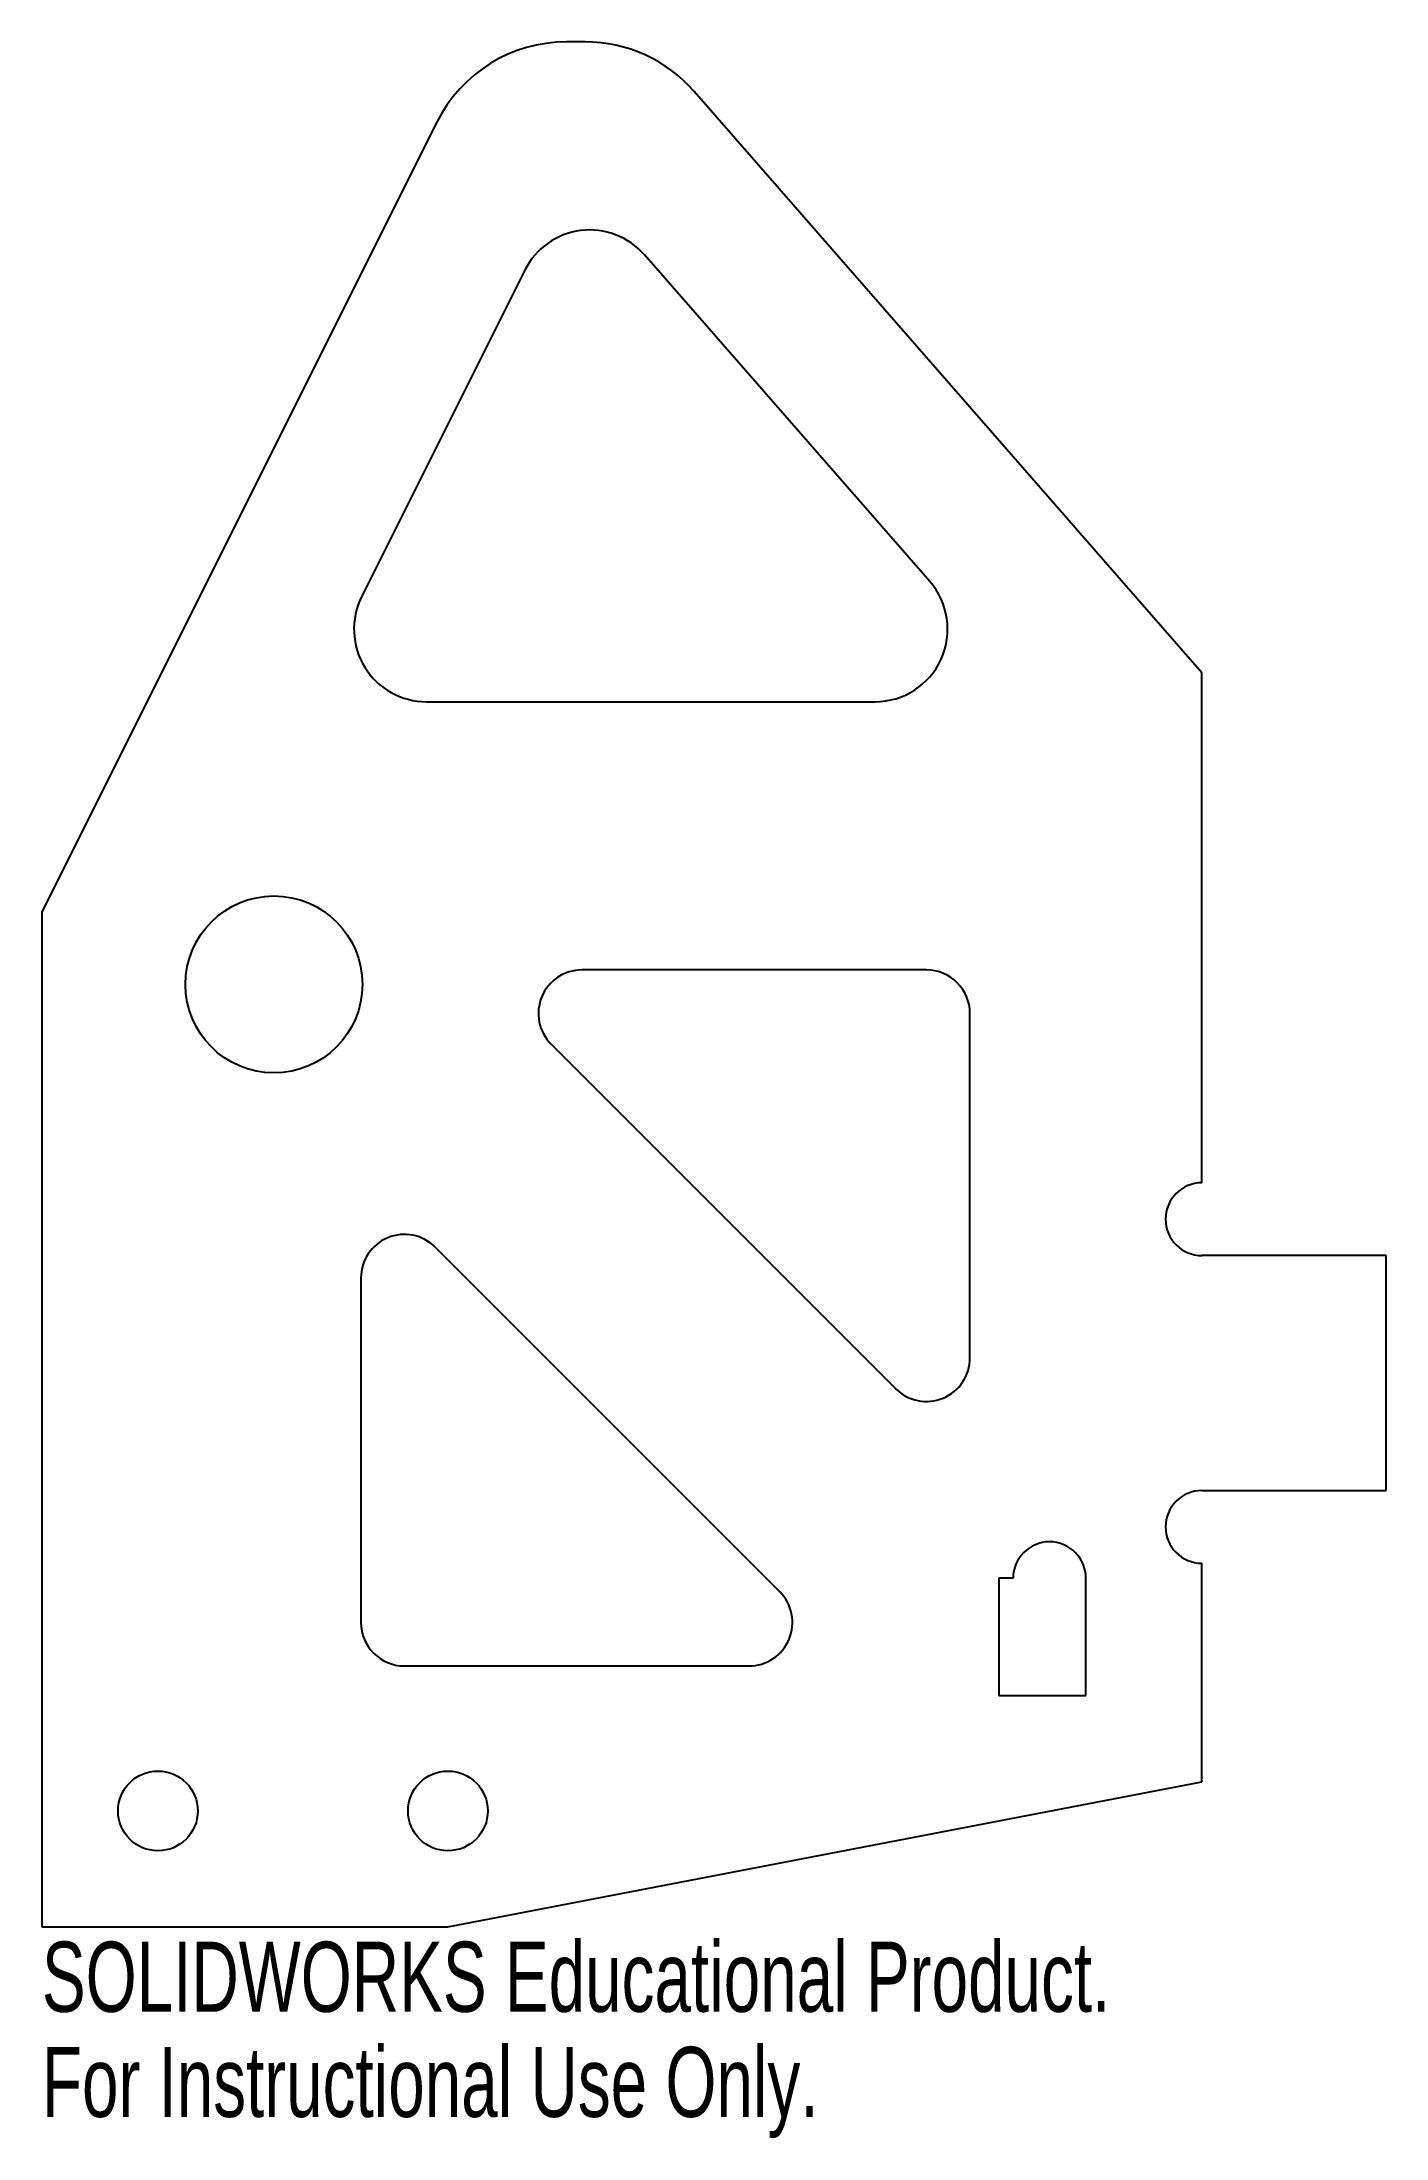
# Model space of a CAD drawing. Header units: millimetres. Extents: x -80 to 13, y -25 to 120.
import ezdxf

# ---------------------------------------------------------------- set-up
doc = ezdxf.new("R2010")
doc.units = ezdxf.units.MM
doc.styles.add('SLDTEXTSTYLE0', font='TXT', dxfattribs={"width": 0.7})

msp = doc.modelspace()

# ---------------------------------------------------------------- linework, layer by layer
at = {"color": 7, "linetype": 'Continuous', "lineweight": 25}
for p, q in [((-42.54, 120), (-43.82, 120)), ((0, 76.5), (-35.01, 116.58)), ((-52.76, 114.47), (-80, 60)), ((-46.69, 104.26), (-57.95, 81.74)), ((-18.77, 82.79), (-38.45, 105.32)), ((0, 41.32), (0, 76.5)), ((-53.48, 74.5), (-22.54, 74.5)), ((-80, 60), (-80, -10)), ((-19, 56), (-42.76, 56)), ((-16, 29.24), (-16, 53)), ((-44.88, 50.88), (-21.12, 27.12)), ((-29.12, 13.12), (-52.88, 36.88)), ((12.7, 36.3), (0, 36.3)), ((12.7, 20.1), (12.7, 36.3)), ((-58, 34.76), (-58, 11)), ((0, 20.1), (12.7, 20.1)), ((0, 0), (0, 15.08)), ((-13.02, 14.05), (-14, 14.05)), ((-14, 14.05), (-14, 5.95)), ((-8, 5.95), (-8, 14.05)), ((-55, 8), (-31.24, 8)), ((-14, 5.95), (-8, 5.95)), ((-52, -10), (0, 0)), ((-80, -10), (-52, -10))]:
    msp.add_line(p, q, dxfattribs=at)
for centre, radius in [((-64, 55), 6.1), ((-72, -2), 2.75), ((-52, -2), 2.75)]:
    msp.add_circle(centre, radius, dxfattribs=at)
for centre, radius, start, end in [((-43.82, 110), 10, 90, 153.4349), ((-42.54, 110), 10, 41.1393, 90), ((-42.22, 102.03), 5, 41.1393, 153.4349), ((-22.54, 79.5), 5, 270, 41.1393), ((-53.48, 79.5), 5, 153.4349, 270), ((-42.76, 53), 3, 90, 225), ((-19, 53), 3, 0, 90), ((0, 38.81), 2.51, 90, 270), ((-55, 34.76), 3, 45, 180), ((-19, 29.24), 3, 225, 0), ((0, 17.59), 2.51, 90, 270), ((-10.51, 14.05), 2.51, 0, 180), ((-31.24, 11), 3, 270, 45), ((-55, 11), 3, 180, 270)]:
    msp.add_arc(centre, radius, start, end, dxfattribs=at)

# ---------------------------------------------------------------- texts
at = {"color": 7, "linetype": 'Continuous', "char_height": 4.8336, "attachment_point": 1, "style": 'SLDTEXTSTYLE0'}
for s, insert in [('SOLIDWORKS Educational Product.', (-80, -11.02)), ('For Instructional Use Only.', (-80, -18.27))]:
    msp.add_mtext(s, dxfattribs=dict(at, insert=insert))

doc.saveas('drawing.dxf')
